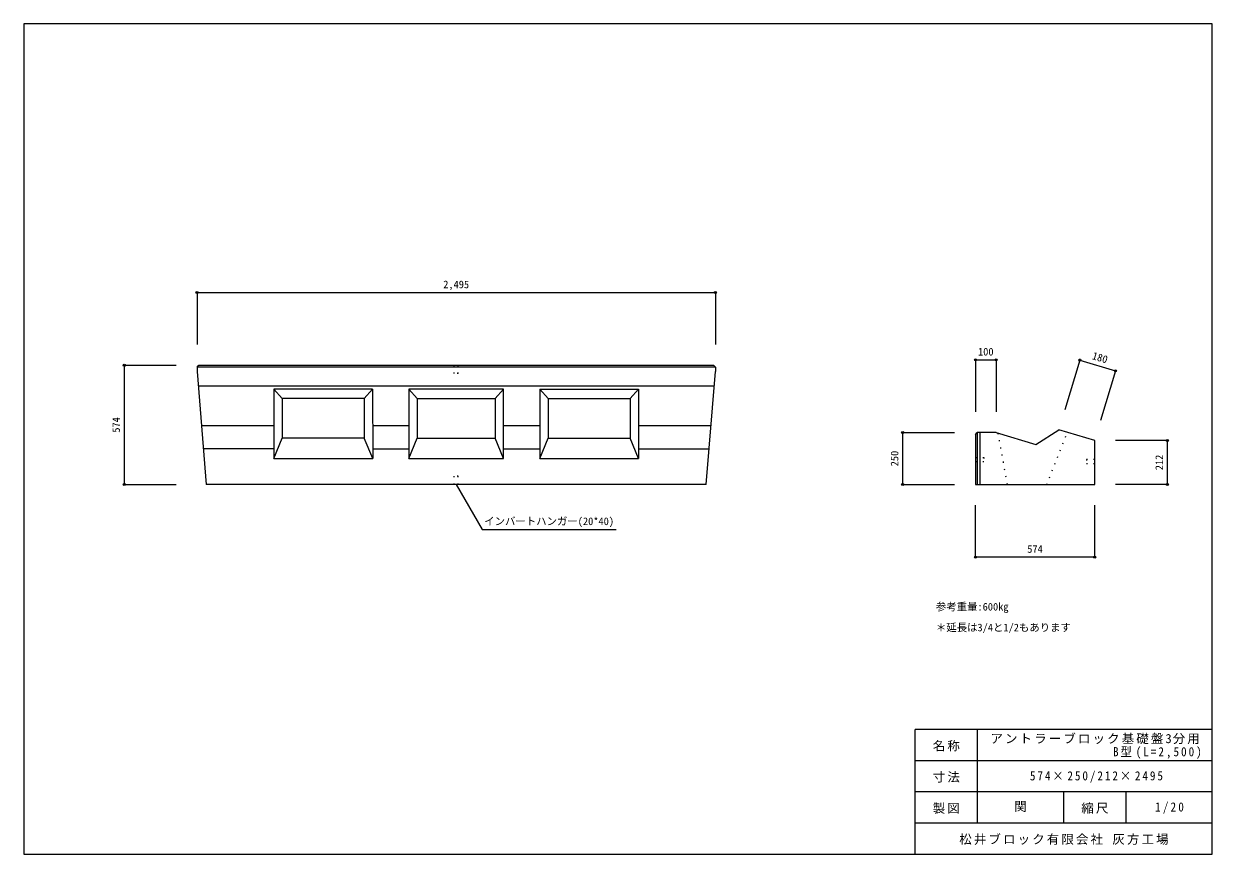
# Model space of a CAD drawing. Units: millimetres, scale not verified. Extents: x 110 to 5830, y 100 to 4099.
import ezdxf
from ezdxf.enums import TextEntityAlignment as Align

# ---------------------------------------------------------------- set-up
doc = ezdxf.new("R2010")
doc.units = ezdxf.units.MM
doc.header["$LTSCALE"] = 20
doc.header["$PDMODE"] = 32
doc.header["$PDSIZE"] = 10
doc.linetypes.add('DOTTED', pattern=[1.75, 0.25, -1.5])
for name, color, linetype, lineweight in [('_0-0_', 7, 'Continuous', 18), ('_0-1_', 7, 'Continuous', 18), ('_0-2_', 4, 'Continuous', 9)]:
    doc.layers.add(name, color=color, linetype=linetype, lineweight=lineweight)
doc.styles.add('ＭＳ ゴシック', font='')
doc.styles.get('ＭＳ ゴシック').set_extended_font_data('MS Gothic')

msp = doc.modelspace()

# ---------------------------------------------------------------- linework, layer by layer
at = {"layer": '_0-0_'}
for p, q in [((5830, 4099), (110, 4099)), ((110, 4099), (110, 100)), ((5830, 100), (5830, 4099)), ((5830, 700), (4400, 700)), ((4400, 100), (4400, 700)), ((4700, 250), (4700, 700)), ((5830, 550), (4400, 550)), ((5830, 400), (4400, 400)), ((5115, 250), (5115, 400)), ((5415, 250), (5415, 400)), ((5830, 250), (4400, 250)), ((110, 100), (5830, 100))]:
    msp.add_line(p, q, dxfattribs=at)
at = {"layer": '_0-1_'}
for p, q in [((943.78, 2445.5), (952.78, 2454.5)), ((3438.78, 2445.5), (943.78, 2445.5)), ((943.78, 2445.5), (943.78, 2424.5)), ((943.78, 2424.5), (987.75, 1880.5)), ((952.78, 2454.5), (3429.78, 2454.5)), ((3394.8, 1880.5), (3438.78, 2424.5)), ((3429.78, 2454.5), (3438.78, 2445.5)), ((3438.78, 2445.5), (3438.78, 2424.5)), ((3433.12, 2354.5), (949.44, 2354.5)), ((1313.78, 2339.5), (1313.28, 2004.9)), ((1788.78, 2339.5), (1313.78, 2339.5)), ((1353.78, 2294.5), (1313.78, 2339.5)), ((1748.78, 2294.5), (1353.78, 2294.5)), ((1353.78, 2294.5), (1353.78, 2104.1)), ((1748.78, 2294.5), (1788.78, 2339.5)), ((1748.78, 2294.5), (1748.78, 2104.1)), ((1788.78, 2339.5), (1789.28, 2004.9)), ((1963.78, 2339.5), (1963.28, 2004.9)), ((2003.78, 2294.5), (1963.78, 2339.5)), ((2418.78, 2339.5), (1963.78, 2339.5)), ((2003.78, 2294.5), (2378.78, 2294.5)), ((2003.78, 2294.5), (2003.78, 2104.1)), ((2378.78, 2294.5), (2418.78, 2339.5)), ((2378.78, 2294.5), (2378.78, 2104.1)), ((2419.28, 2004.9), (2418.78, 2339.5)), ((2593.78, 2339.5), (2593.28, 2004.9)), ((2593.78, 2339.5), (3068.78, 2339.5)), ((2633.78, 2294.5), (2593.78, 2339.5)), ((2633.78, 2294.5), (3028.78, 2294.5)), ((2633.78, 2294.5), (2633.78, 2104.1)), ((3028.78, 2294.5), (3068.78, 2339.5)), ((3028.78, 2294.5), (3028.78, 2104.1)), ((3068.78, 2339.5), (3069.28, 2004.9)), ((1313.52, 2162.93), (964.92, 2162.93)), ((1963.52, 2162.93), (1789.04, 2162.93)), ((2593.52, 2162.93), (2419.04, 2162.93)), ((3417.63, 2162.93), (3069.04, 2162.93)), ((4690.18, 2121.5), (4699.18, 2130.5)), ((4690.18, 2121.5), (4690.18, 1880.5)), ((4699.18, 2130.5), (4699.18, 1880.5)), ((4790.18, 2130.5), (4699.18, 2130.5)), ((4713.09, 1880.5), (4713.09, 2130.5)), ((4790.18, 2130.5), (4981.74, 2073.03)), ((4981.74, 2073.03), (5091.89, 2144.39)), ((5264.18, 2092.7), (5091.89, 2144.39)), ((1313.28, 2004.9), (1353.78, 2104.1)), ((1748.78, 2104.1), (1353.78, 2104.1)), ((1789.28, 2004.9), (1748.78, 2104.1)), ((1963.28, 2004.9), (2003.78, 2104.1)), ((2003.78, 2104.1), (2378.78, 2104.1)), ((2419.28, 2004.9), (2378.78, 2104.1)), ((2593.28, 2004.9), (2633.78, 2104.1)), ((2633.78, 2104.1), (3028.78, 2104.1)), ((3069.28, 2004.9), (3028.78, 2104.1)), ((5264.18, 1880.5), (5264.18, 2092.7)), ((1313.35, 2052.78), (973.83, 2052.78)), ((1313.28, 2004.9), (1789.28, 2004.9)), ((1789.21, 2052.78), (1963.35, 2052.78)), ((1963.28, 2004.9), (2419.28, 2004.9)), ((2419.21, 2052.78), (2593.35, 2052.78)), ((2593.28, 2004.9), (3069.28, 2004.9)), ((3069.21, 2052.78), (3408.73, 2052.78)), ((3394.8, 1880.5), (987.75, 1880.5)), ((4690.18, 1880.5), (5264.18, 1880.5))]:
    msp.add_line(p, q, dxfattribs=at)
at = {"layer": '_0-1_', "linetype": 'DOTTED'}
for p, q in [((2181.28, 2414.5), (2181.28, 2454.5)), ((2201.28, 2414.5), (2181.28, 2414.5)), ((2201.28, 2414.5), (2201.28, 2454.5)), ((4798.09, 2128.13), (4843.09, 1880.5)), ((5033.49, 1880.5), (5132.69, 2132.15)), ((4690.18, 2010.5), (4730.18, 2010.5)), ((4730.18, 2010.5), (4730.18, 1990.5)), ((4690.18, 1990.5), (4730.18, 1990.5)), ((5264.18, 2000.5), (5224.18, 2000.5)), ((5224.18, 2000.5), (5224.18, 1980.5)), ((5264.18, 1980.5), (5224.18, 1980.5)), ((2181.28, 1880.5), (2181.28, 1920.5)), ((2201.28, 1920.5), (2181.28, 1920.5)), ((2201.28, 1880.5), (2201.28, 1920.5))]:
    msp.add_line(p, q, dxfattribs=at)
at = {"layer": '_0-2_'}
for p, q in [((943.78, 2804.5), (3438.78, 2804.5)), ((943.78, 2804.5), (943.78, 2554.5)), ((3438.78, 2804.5), (3438.78, 2554.5)), ((4690.18, 2480.5), (4790.18, 2480.5)), ((4690.18, 2480.5), (4690.18, 2230.5)), ((4790.18, 2480.5), (4790.18, 2230.5)), ((5192.46, 2479.63), (5120.63, 2240.17)), ((5192.46, 2479.63), (5364.75, 2427.94)), ((593.78, 2454.5), (593.78, 1880.5)), ((593.78, 2454.5), (843.78, 2454.5)), ((5364.75, 2427.94), (5292.91, 2188.49)), ((4340.18, 1880.5), (4340.18, 2130.5)), ((4340.18, 2130.5), (4590.18, 2130.5)), ((5614.18, 2092.7), (5364.18, 2092.7)), ((5614.18, 1880.5), (5614.18, 2092.7)), ((593.78, 1880.5), (843.78, 1880.5)), ((4340.18, 1880.5), (4590.18, 1880.5)), ((5614.18, 1880.5), (5364.18, 1880.5)), ((4690.18, 1530.5), (4690.18, 1780.5)), ((5264.18, 1530.5), (5264.18, 1780.5)), ((5264.18, 1530.5), (4690.18, 1530.5))]:
    msp.add_line(p, q, dxfattribs=at)
at = {"layer": '_0-2_', "color": 7, "lineweight": 18}
for p, q in [((2191.28, 1880.5), (2316.28, 1663.99)), ((2316.28, 1663.99), (2961.28, 1663.99))]:
    msp.add_line(p, q, dxfattribs=at)
at = {"layer": '_0-2_'}
for p in [(943.78, 2804.5), (3438.78, 2804.5), (4690.18, 2480.5), (4790.18, 2480.5), (5192.46, 2479.63), (593.78, 2454.5), (5364.75, 2427.94), (4340.18, 2130.5), (5614.18, 2092.7), (593.78, 1880.5), (4340.18, 1880.5), (5614.18, 1880.5), (4690.18, 1530.5), (5264.18, 1530.5)]:
    msp.add_point(p, dxfattribs=at)

# ---------------------------------------------------------------- texts
at = {"layer": '_0-0_', "color": 4, "style": 'ＭＳ ゴシック'}
for s, p in [('参考重量:600㎏', (4500, 1262.5)), ('＊延長は3/4と1/2もあります', (4500, 1162.5))]:
    msp.add_text(s, height=36.66, dxfattribs=at).set_placement(p, align=Align.BOTTOM_LEFT)
at = {"layer": '_0-0_', "style": 'ＭＳ ゴシック'}
msp.add_text('関', height=43.99, dxfattribs=at).set_placement((4877.5, 295), align=Align.BOTTOM_LEFT)
at = {"layer": '_0-0_', "char_height": 43.99, "attachment_point": 7, "style": 'ＭＳ ゴシック'}
for s, insert in [('\\T1.17;アントラーブロック基礎盤3分用', (4762.5, 630)), ('\\T1.17;名称', (4485, 595)), ('\\T1.35;\\W0.9;B型(L=2,500)', (5352.5, 560)), ('\\T1.17;寸法', (4485, 445)), ('\\T1.34;\\W0.9;574×250/212×2495', (4952.5, 445)), ('\\T1.17;製図', (4485, 295)), ('\\T1.17;縮尺', (5200, 295)), ('\\T1.38;\\W0.9;1/20', (5555, 295)), ('\\T1.17;松井ブロック有限会社\\~灰方工場', (4612.5, 145))]:
    msp.add_mtext(s, dxfattribs=dict(at, insert=insert))
at = {"layer": '_0-2_', "style": 'ＭＳ ゴシック'}
for s, p in [('2,495', (2128.78, 2814.5)), ('100', (4702.68, 2490.5)), ('インバートハンガー(20*40)', (2326.28, 1673.99)), ('574', (4939.68, 1540.5))]:
    msp.add_text(s, height=36.66, dxfattribs=at).set_placement(p, align=Align.BOTTOM_LEFT)
for s, rotation, p in [('180', 343.301, (5245.56, 2474.14)), ('574', 90, (583.78, 2130)), ('250', 90, (4330.18, 1968)), ('212', 90, (5604.18, 1949.1))]:
    msp.add_text(s, height=36.66, rotation=rotation, dxfattribs=at).set_placement(p, align=Align.BOTTOM_LEFT)

doc.saveas('drawing.dxf')
